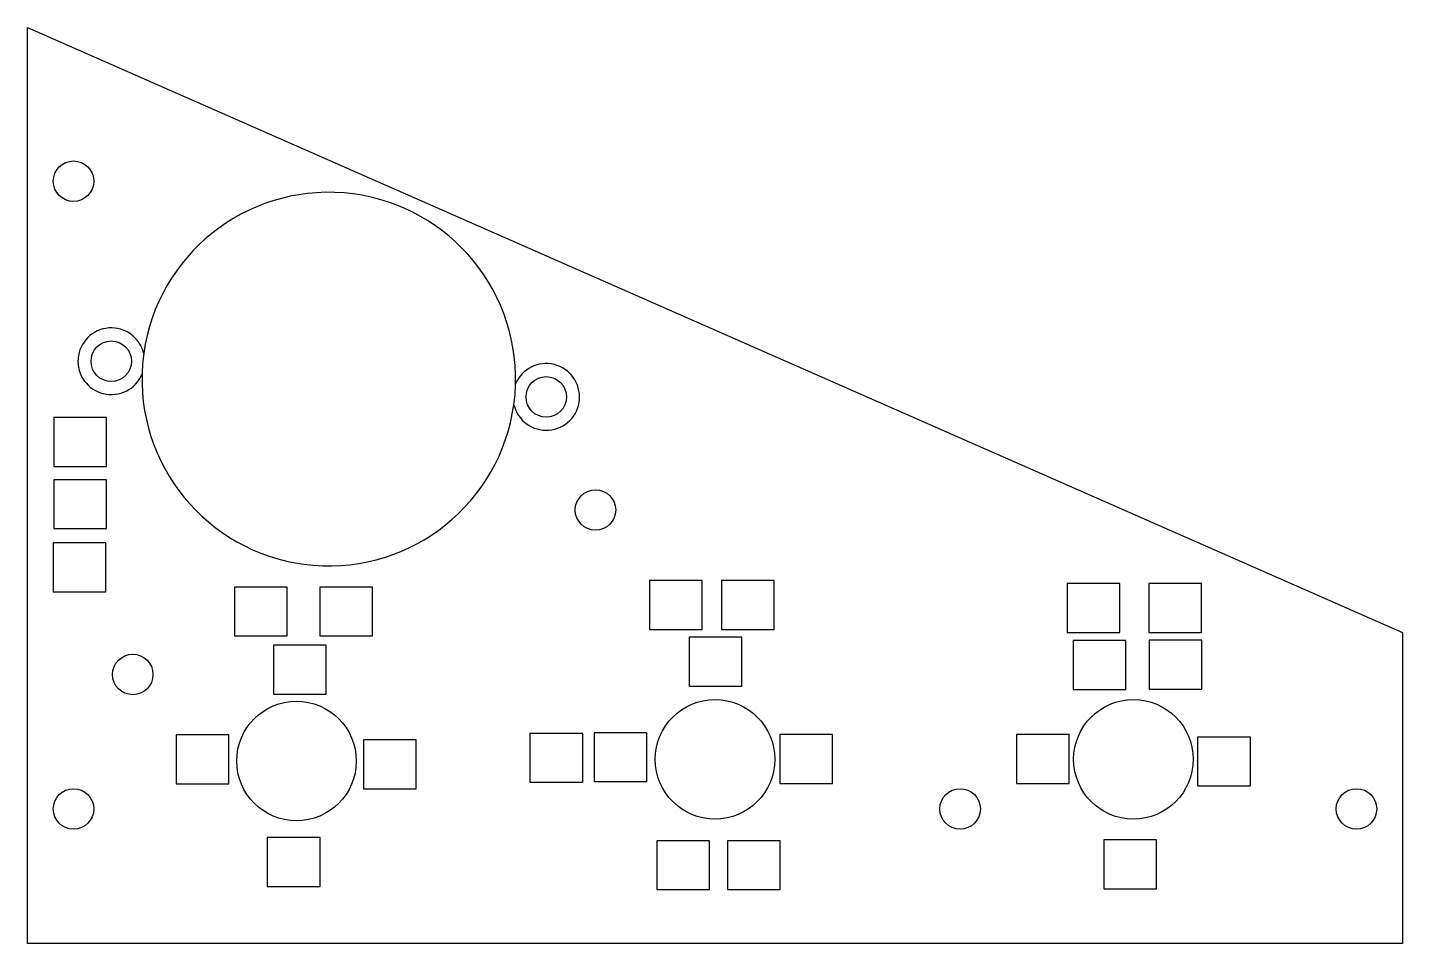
# Model space of a CAD drawing. Header units: millimetres. Extents: x 0 to 146, y 0 to 97.
import ezdxf

# ---------------------------------------------------------------- set-up
doc = ezdxf.new("R2010")
doc.units = ezdxf.units.MM

msp = doc.modelspace()

# ---------------------------------------------------------------- linework, layer by layer
at = {"color": 7, "linetype": 'Continuous', "lineweight": 25}
for p, q in [((0, 97.28), (146.05, 33.02)), ((0, 0), (0, 97.28)), ((8.38, 55.87), (2.78, 55.87)), ((2.78, 55.87), (2.78, 50.67)), ((8.38, 50.67), (8.38, 55.87)), ((2.78, 50.67), (8.38, 50.67)), ((8.38, 49.26), (2.78, 49.26)), ((2.78, 49.26), (2.78, 44.06)), ((8.38, 44.06), (8.38, 49.26)), ((2.78, 44.06), (8.38, 44.06)), ((8.32, 42.55), (2.72, 42.55)), ((2.72, 42.55), (2.72, 37.35)), ((8.32, 37.35), (8.32, 42.55)), ((71.66, 38.55), (66.06, 38.55)), ((66.06, 38.55), (66.06, 33.35)), ((71.66, 33.35), (71.66, 38.55)), ((79.31, 38.55), (73.71, 38.55)), ((73.71, 38.55), (73.71, 33.35)), ((79.31, 33.35), (79.31, 38.55)), ((116.03, 38.23), (110.43, 38.23)), ((110.43, 38.23), (110.43, 33.03)), ((116.03, 33.03), (116.03, 38.23)), ((124.7, 38.23), (119.1, 38.23)), ((119.1, 38.23), (119.1, 33.03)), ((124.7, 33.03), (124.7, 38.23)), ((2.72, 37.35), (8.32, 37.35)), ((27.58, 37.86), (21.98, 37.86)), ((21.98, 37.86), (21.98, 32.66)), ((27.58, 32.66), (27.58, 37.86)), ((36.66, 37.86), (31.06, 37.86)), ((31.06, 37.86), (31.06, 32.66)), ((36.66, 32.66), (36.66, 37.86)), ((21.98, 32.66), (27.58, 32.66)), ((31.06, 32.66), (36.66, 32.66)), ((66.06, 33.35), (71.66, 33.35)), ((75.88, 32.53), (70.28, 32.53)), ((70.28, 32.53), (70.28, 27.33)), ((73.71, 33.35), (79.31, 33.35)), ((75.88, 27.33), (75.88, 32.53)), ((110.43, 33.03), (116.03, 33.03)), ((116.68, 32.17), (111.08, 32.17)), ((111.08, 32.17), (111.08, 26.97)), ((116.68, 26.97), (116.68, 32.17)), ((119.1, 33.03), (124.7, 33.03)), ((124.74, 32.21), (119.14, 32.21)), ((119.14, 32.21), (119.14, 27.01)), ((124.74, 27.01), (124.74, 32.21)), ((146.05, 33.02), (146.05, 0)), ((31.72, 31.67), (26.12, 31.67)), ((26.12, 31.67), (26.12, 26.47)), ((31.72, 26.47), (31.72, 31.67)), ((26.12, 26.47), (31.72, 26.47)), ((70.28, 27.33), (75.88, 27.33)), ((111.08, 26.97), (116.68, 26.97)), ((119.14, 27.01), (124.74, 27.01)), ((21.4, 22.16), (15.8, 22.16)), ((15.8, 22.16), (15.8, 16.96)), ((21.4, 16.96), (21.4, 22.16)), ((58.97, 22.32), (53.37, 22.32)), ((53.37, 22.32), (53.37, 17.12)), ((58.97, 17.12), (58.97, 22.32)), ((65.8, 22.39), (60.2, 22.39)), ((60.2, 22.39), (60.2, 17.19)), ((65.8, 17.19), (65.8, 22.39)), ((85.51, 22.2), (79.91, 22.2)), ((79.91, 22.2), (79.91, 17)), ((85.51, 17), (85.51, 22.2)), ((110.64, 22.2), (105.04, 22.2)), ((105.04, 22.2), (105.04, 17)), ((110.64, 17), (110.64, 22.2)), ((129.89, 21.93), (124.29, 21.93)), ((124.29, 21.93), (124.29, 16.73)), ((129.89, 16.73), (129.89, 21.93)), ((41.29, 21.62), (35.69, 21.62)), ((35.69, 21.62), (35.69, 16.42)), ((41.29, 16.42), (41.29, 21.62)), ((15.8, 16.96), (21.4, 16.96)), ((35.69, 16.42), (41.29, 16.42)), ((53.37, 17.12), (58.97, 17.12)), ((60.2, 17.19), (65.8, 17.19)), ((79.91, 17), (85.51, 17)), ((105.04, 17), (110.64, 17)), ((124.29, 16.73), (129.89, 16.73)), ((31.07, 11.25), (25.47, 11.25)), ((25.47, 11.25), (25.47, 6.05)), ((31.07, 6.05), (31.07, 11.25)), ((72.45, 10.92), (66.85, 10.92)), ((66.85, 10.92), (66.85, 5.72)), ((72.45, 5.72), (72.45, 10.92)), ((79.95, 10.92), (74.35, 10.92)), ((74.35, 10.92), (74.35, 5.72)), ((79.95, 5.72), (79.95, 10.92)), ((119.91, 11), (114.31, 11)), ((114.31, 11), (114.31, 5.8)), ((119.91, 5.8), (119.91, 11)), ((25.47, 6.05), (31.07, 6.05)), ((66.85, 5.72), (72.45, 5.72)), ((74.35, 5.72), (79.95, 5.72)), ((114.31, 5.8), (119.91, 5.8)), ((146.05, 0), (0, 0))]:
    msp.add_line(p, q, dxfattribs=at)
for centre, radius in [((4.89, 80.96), 2.15), ((8.9, 61.84), 2.15), ((55.1, 58.05), 2.15), ((60.33, 46.04), 2.15), ((11.18, 28.57), 2.15), ((28.57, 19.38), 6.35), ((73.03, 19.56), 6.35), ((117.47, 19.56), 6.35), ((4.89, 14.29), 2.15), ((99.06, 14.29), 2.15), ((141.16, 14.29), 2.15)]:
    msp.add_circle(centre, radius, dxfattribs=at)
for centre, radius, start, end in [((32, 59.94), 19.84, 358.5195, 172.1043), ((8.9, 61.84), 3.54, 13.5738, 337.05), ((55.1, 58.05), 3.54, 193.5738, 157.05), ((32, 59.94), 19.84, 178.5195, 352.1043)]:
    msp.add_arc(centre, radius, start, end, dxfattribs=at)
for points in [[(12.35, 62.67), (12.3, 62.31), (12.26, 61.95), (12.21, 61.38), (12.2, 61.19), (12.18, 60.82), (12.17, 60.64), (12.17, 60.46)], [(51.66, 57.22), (51.71, 57.58), (51.75, 57.94), (51.8, 58.51), (51.81, 58.7), (51.83, 59.07), (51.84, 59.25), (51.84, 59.43)]]:
    msp.add_open_spline(points, degree=3, knots=[0, 0, 0, 0, 0.5, 0.5, 0.75, 0.75, 1, 1, 1, 1], dxfattribs=at)

doc.saveas('drawing.dxf')
